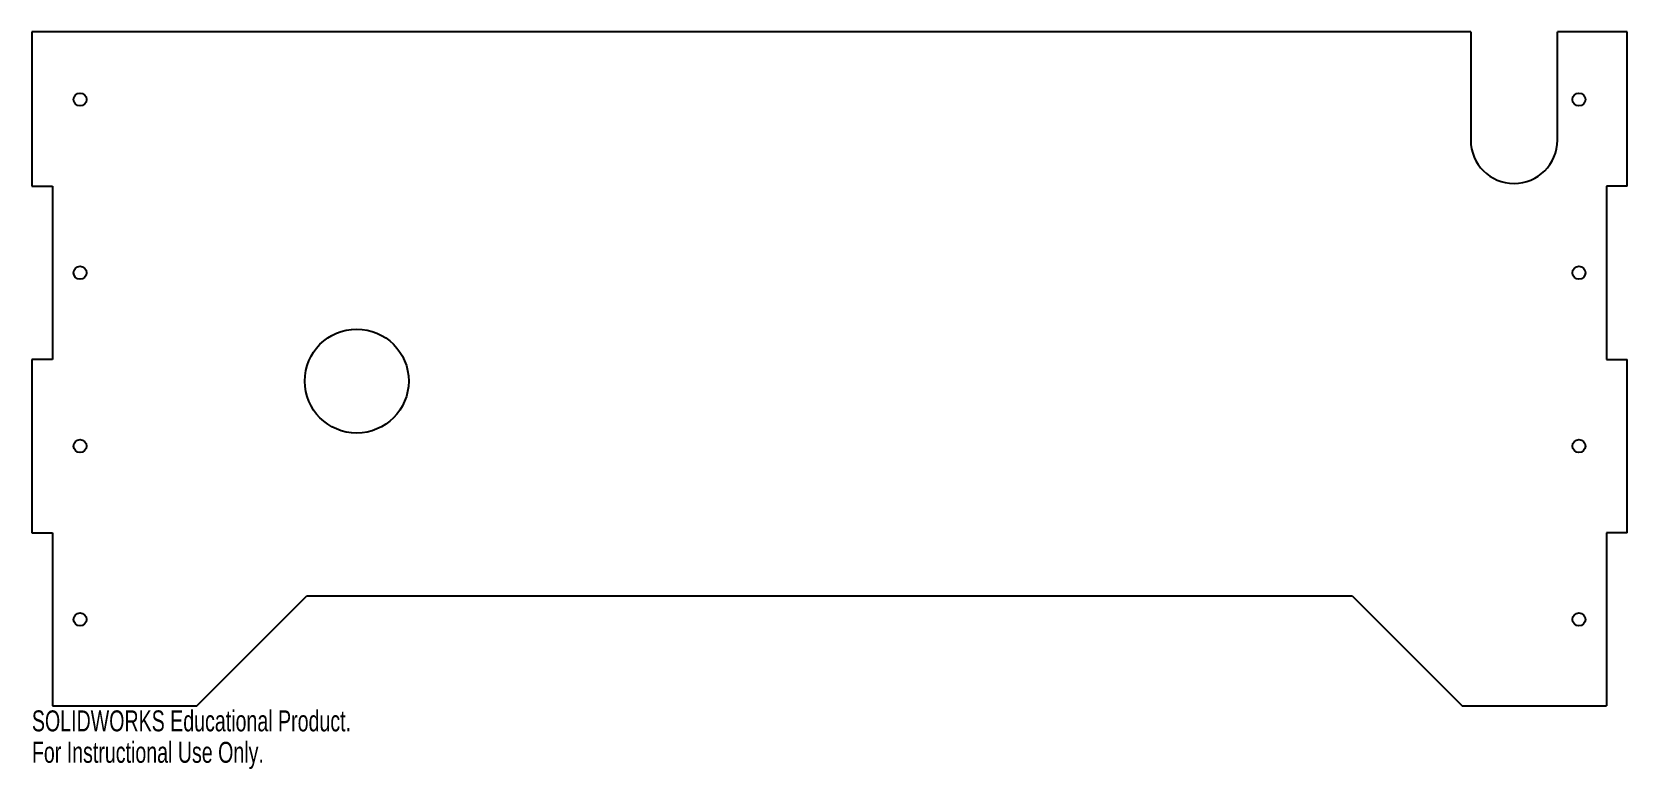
# Model space of a CAD drawing. Extents: x -184 to 184, y -92 to 78.
import ezdxf

# ---------------------------------------------------------------- set-up
doc = ezdxf.new("R2010")
doc.units = 0
doc.layers.get('0').update_dxf_attribs({"linetype": 'CONTINUOUS'})
doc.styles.add('SLDTEXTSTYLE0', font='TXT', dxfattribs={"width": 0.7})

msp = doc.modelspace()

# ---------------------------------------------------------------- linework, layer by layer
at = {"color": 7, "linetype": 'CONTINUOUS'}
for p, q in [((148.05, 77.8), (-184.15, 77.8)), ((-184.15, 77.8), (-184.15, 42.2)), ((148.05, 77.8), (148.05, 52.8)), ((168.05, 52.8), (168.05, 77.8)), ((184.15, 77.8), (168.05, 77.8)), ((184.15, 42.2), (184.15, 77.8)), ((-184.15, 42.2), (-179.39, 42.2)), ((-179.39, 42.2), (-179.39, 2.2)), ((179.39, 42.2), (179.39, 2.2)), ((184.15, 42.2), (179.39, 42.2)), ((-179.39, 2.2), (-184.15, 2.2)), ((-184.15, 2.2), (-184.15, -37.8)), ((179.39, 2.2), (184.15, 2.2)), ((184.15, -37.8), (184.15, 2.2)), ((-184.15, -37.8), (-179.39, -37.8)), ((-179.39, -37.8), (-179.39, -77.8)), ((179.39, -37.8), (179.39, -77.8)), ((184.15, -37.8), (179.39, -37.8)), ((-146.05, -77.8), (-120.65, -52.4)), ((-120.65, -52.4), (120.65, -52.4)), ((120.65, -52.4), (146.05, -77.8)), ((-179.39, -77.8), (-146.05, -77.8)), ((146.05, -77.8), (179.39, -77.8))]:
    msp.add_line(p, q, dxfattribs=at)
for centre, radius in [((-173.04, 62.2), 1.5), ((173.04, 62.2), 1.5), ((-173.04, 22.2), 1.5), ((173.04, 22.2), 1.5), ((-109.15, -2.8), 12), ((-173.04, -17.8), 1.5), ((173.04, -17.8), 1.5), ((-173.04, -57.8), 1.5), ((173.04, -57.8), 1.5)]:
    msp.add_circle(centre, radius, dxfattribs=at)
msp.add_arc((158.05, 52.8), 10, 180, 0, dxfattribs=at)

# ---------------------------------------------------------------- texts
at = {"color": 7, "linetype": 'CONTINUOUS', "char_height": 4.8336, "attachment_point": 1, "style": 'SLDTEXTSTYLE0'}
for s, insert in [('SOLIDWORKS Educational Product.', (-184.15, -78.82)), ('For Instructional Use Only.', (-184.15, -86.07))]:
    msp.add_mtext(s, dxfattribs=dict(at, insert=insert))

doc.saveas('drawing.dxf')
